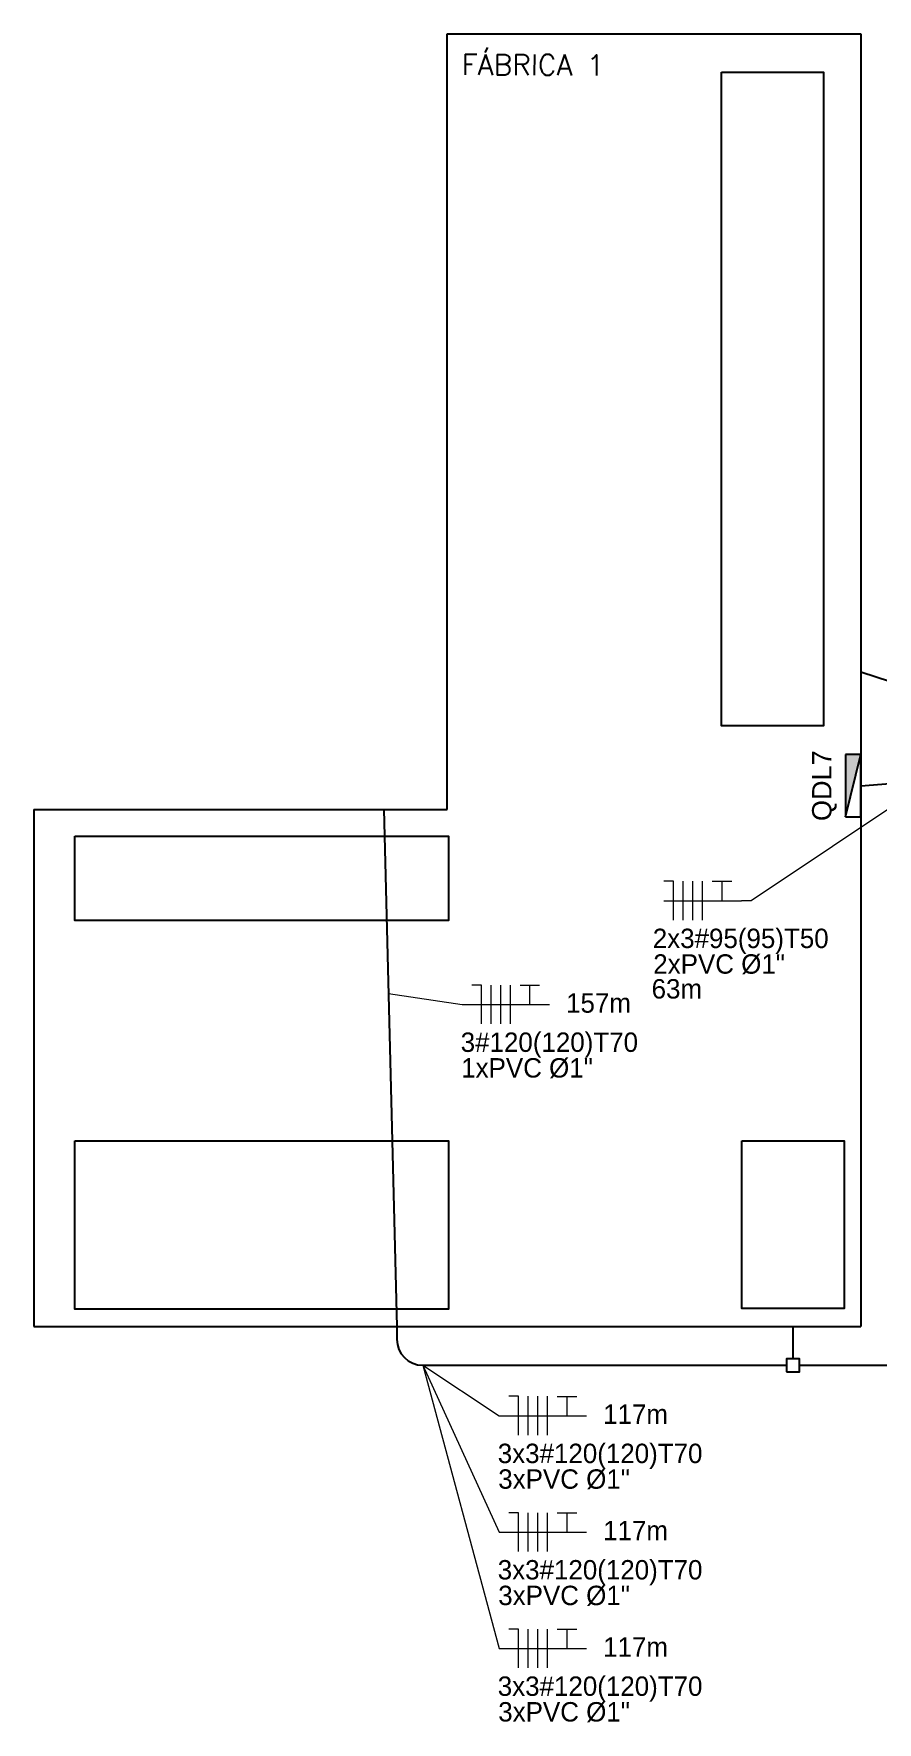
# Model space of a CAD drawing. Header units: millimetres. Extents: x 41808 to 42649, y -1673 to -1079.
# Drawn here: x 42188 to 42296.8, y -1428.6 to -1211 of the extents above; entities that cross this region are included whole.
import ezdxf
from ezdxf.enums import TextEntityAlignment as Align

# ---------------------------------------------------------------- set-up
doc = ezdxf.new("R2010")
doc.units = ezdxf.units.MM
doc.header["$LTSCALE"] = 0.5
doc.linetypes.add('CONTINU', pattern=[0])
doc.linetypes.add('CONTINUO', pattern=[0])
doc.layers.add('Alimentadores', color=7, linetype='Continuous', lineweight=25)
doc.layers.add('FIAÇÃO T', color=18, linetype='CONTINU', lineweight=5)
for name, color, linetype in [('Blocos', 7, 'Continuous'), ('Caixas', 7, 'Continuous'), ('QDs e CCMs', 7, 'Continuous')]:
    doc.layers.add(name, color=color, linetype=linetype)
doc.styles.add('cotas', font='GOTHIC.TTF')
doc.styles.get("Standard").update_dxf_attribs({"font": 'arial.ttf'})
doc.styles.add('VERT', font='romans.shx', dxfattribs={"height": 1.5})

# ---------------------------------------------------------------- blocks, each defined once
blk = doc.blocks.new('QDL')
at = {"layer": 'QDs e CCMs'}
h = blk.add_hatch(color=256, dxfattribs=at)
h.dxf.hatch_style = 1
h.paths.add_polyline_path([(42607.71, -897.82), (42595.71, -897.82), (42607.71, -900.82)])
for p, q in [((42607.71, -897.82), (42595.71, -897.82)), ((42595.71, -897.82), (42595.71, -900.82)), ((42595.71, -897.82), (42607.71, -900.82)), ((42607.71, -900.82), (42607.71, -897.82)), ((42595.71, -900.82), (42607.71, -900.82))]:
    blk.add_line(p, q, dxfattribs=at)
blk.add_attdef('QDL1', text='', height=3, dxfattribs=at).set_placement((42601.71, -897.82), align=Align.BOTTOM_CENTER)
blk = doc.blocks.new('*U39')
at = {"layer": 'FIAÇÃO T', "linetype": 'Continuous', "ltscale": 0.5}
for p, q in [((0, 0), (9.32, -6.22)), ((9.32, -6.22), (9.82, -6.22))]:
    blk.add_line(p, q, dxfattribs=at)
blk = doc.blocks.new('*U35')
at = {"layer": 'FIAÇÃO T'}
for p, q in [((1, 1), (0.5, 1)), ((1, -1), (1, 1)), ((1.5, -1), (1.5, 1)), ((2, -1), (2, 1)), ((2.5, -1), (2.5, 1)), ((0.5, 0), (3.5, 0))]:
    blk.add_line(p, q, dxfattribs=at)
at = {"layer": 'FIAÇÃO T', "linetype": 'Continuous', "ltscale": 0.5, "style": 'cotas'}
for tag, p in [('B', (-0.071, -2.442)), ('C', (-0.045, -3.763))]:
    blk.add_attdef(tag, p, '', height=1, dxfattribs=at)
blk = doc.blocks.new('*U45')
at = {"layer": 'FIAÇÃO T'}
for p, q in [((2.876, 4.518), (2.376, 4.518)), ((2.876, 2.518), (2.876, 4.518)), ((3.376, 2.518), (3.376, 4.518)), ((3.876, 2.518), (3.876, 4.518)), ((4.376, 2.518), (4.376, 4.518)), ((2.376, 3.518), (5.376, 3.518))]:
    blk.add_line(p, q, dxfattribs=at)
at = {"layer": 'FIAÇÃO T', "linetype": 'Continuous', "ltscale": 0.5, "style": 'cotas'}
for tag, p in [('B', (1.805, 1.076)), ('C', (1.831, -0.246))]:
    blk.add_attdef(tag, p, '', height=1, dxfattribs=at)
blk = doc.blocks.new('*U46')
at = {"layer": 'FIAÇÃO T', "linetype": 'Continuous', "ltscale": 0.5}
for p, q in [((0, 0), (3.793, 0.573)), ((3.793, 0.573), (4.293, 0.573))]:
    blk.add_line(p, q, dxfattribs=at)
blk = doc.blocks.new('*U49')
at = {"layer": 'FIAÇÃO T', "linetype": 'Continuous', "ltscale": 0.5}
for p, q in [((0, 0), (3.939, 2.605)), ((3.939, 2.605), (4.439, 2.605))]:
    blk.add_line(p, q, dxfattribs=at)
blk = doc.blocks.new('*U48')
at = {"layer": 'FIAÇÃO T', "linetype": 'Continuous', "ltscale": 0.5}
for p, q in [((0, 0), (3.939, 8.604)), ((3.939, 8.604), (4.439, 8.604))]:
    blk.add_line(p, q, dxfattribs=at)
blk = doc.blocks.new('*U47')
at = {"layer": 'FIAÇÃO T', "linetype": 'Continuous', "ltscale": 0.5}
for p, q in [((0, 0), (3.939, 14.604)), ((3.939, 14.604), (4.439, 14.604))]:
    blk.add_line(p, q, dxfattribs=at)
blk = doc.blocks.new('*U57')
at = {"layer": 'FIAÇÃO T'}
for p, q in [((12.052, 1), (13.052, 1)), ((12.552, 0), (12.552, 1)), ((12.552, 0), (13.552, 0))]:
    blk.add_line(p, q, dxfattribs=at)
at = {"layer": 'FIAÇÃO T', "linetype": 'Continuous', "ltscale": 0.5, "style": 'cotas'}
for tag, p in [('B', (14.415, -0.42)), ('C', (12.007, -3.763))]:
    blk.add_attdef(tag, p, '', height=1, dxfattribs=at)
blk = doc.blocks.new('*U60')
at = {"layer": 'FIAÇÃO T'}
for p, q in [((12.052, 1), (13.052, 1)), ((12.552, 0), (12.552, 1)), ((12.552, 0), (13.552, 0))]:
    blk.add_line(p, q, dxfattribs=at)
at = {"layer": 'FIAÇÃO T', "linetype": 'Continuous', "ltscale": 0.5, "style": 'cotas'}
for tag, p in [('C', (12.007, -3.763)), ('B', (8.922, -5.043))]:
    blk.add_attdef(tag, p, '', height=1, dxfattribs=at)

msp = doc.modelspace()

# ---------------------------------------------------------------- linework, layer by layer
at = {"linetype": 'Continuous'}
for p, q in [((42241.33099, -1310.92611), (42241.33099, -1210.96411)), ((42241.33099, -1210.96411), (42294.64406, -1210.96411)), ((42294.64406, -1210.96411), (42294.64406, -1377.56744)), ((42188.01793, -1310.92611), (42241.33099, -1310.92611)), ((42188.01793, -1310.92611), (42188.01793, -1377.56744)), ((42188.01793, -1377.56744), (42294.64406, -1377.56744))]:
    msp.add_line(p, q, dxfattribs=at)
at = {"linetype": 'CONTINUO'}
for points in [[(42276.67237, -1215.91913), (42289.84779, -1215.91913), (42289.84779, -1300.17103), (42276.67237, -1300.17103)], [(42193.30184, -1314.40094), (42241.47131, -1314.40094), (42241.47131, -1325.25463), (42193.30184, -1325.25463)], [(42193.30184, -1353.64873), (42241.47131, -1353.64873), (42241.47131, -1375.34441), (42193.30184, -1375.34441)], [(42279.30895, -1353.6642), (42292.48437, -1353.6642), (42292.48437, -1375.24511), (42279.30895, -1375.24511)]]:
    msp.add_lwpolyline(points, close=True, dxfattribs=at)
at = {"layer": 'Alimentadores', "color": 116, "true_color": 0x136734}
for p, q in [((42294.64406, -1307.87478), (42328.79774, -1305.15938)), ((42233.15678, -1310.92611), (42234.83346, -1377.56744)), ((42285.89666, -1377.56744), (42285.89666, -1381.73252))]:
    msp.add_line(p, q, dxfattribs=at)
for points in [[(42294.64406, -1293.19224), (42328.79774, -1304.33062)], [(42286.72968, -1382.56554), (42311.6429, -1382.56554)]]:
    msp.add_lwpolyline(points, dxfattribs=at)
msp.add_lwpolyline([(42234.83346, -1377.56744), (42234.83346, -1379.23347, 0.414213562), (42238.16553, -1382.56554), (42285.06364, -1382.56554)], format="xyb", dxfattribs=at)
at = {"layer": 'Caixas'}
msp.add_lwpolyline([(42285.06364, -1383.39856), (42286.72968, -1383.39856), (42286.72968, -1381.73252), (42285.06364, -1381.73252)], close=True, dxfattribs=at)

# ---------------------------------------------------------------- block references
at = {"layer": 'FIAÇÃO T', "linetype": 'Continuous', "ltscale": 0.5, "xscale": -2.50005, "yscale": 2.50005, "zscale": 2.50005}
msp.add_blockref('*U39', (42303.79819, -1307.14698), dxfattribs=at)
at = {"layer": 'FIAÇÃO T', "linetype": 'Continuous', "ltscale": 0.5, "xscale": 2.50005, "yscale": 2.50005, "zscale": 2.50005}
for name, p, values in [('*U60', (42245.36564, -1322.69776), {'B': '63m'}), ('*U35', (42267.99669, -1322.69776), {'B': '2x3#95(95)T50', 'C': '2xPVC Ø1"'}), ('*U45', (42238.54515, -1344.87644), {'B': '3#120(120)T70', 'C': '1xPVC Ø1"'}), ('*U57', (42220.60445, -1336.08237), {'B': '157m'}), ('*U45', (42243.32222, -1397.87114), {'B': '3x3#120(120)T70', 'C': '3xPVC Ø1"'}), ('*U57', (42225.38152, -1389.07707), {'B': '117m'}), ('*U45', (42243.32222, -1412.87114), {'B': '3x3#120(120)T70', 'C': '3xPVC Ø1"'}), ('*U57', (42225.38152, -1404.07707), {'B': '117m'}), ('*U45', (42243.32222, -1427.87114), {'B': '3x3#120(120)T70', 'C': '3xPVC Ø1"'}), ('*U57', (42225.38152, -1419.07707), {'B': '117m'})]:
    msp.add_blockref(name, p, dxfattribs=at).add_auto_attribs(values)
at = {"layer": 'FIAÇÃO T', "linetype": 'Continuous', "ltscale": 0.5, "xscale": -2.50005, "yscale": 2.50005, "zscale": 2.50005, "rotation": 180}
for name, p in [('*U46', (42233.75364, -1334.64883)), ('*U49', (42238.16553, -1382.56554)), ('*U48', (42238.16553, -1382.56554)), ('*U47', (42238.16553, -1382.56554))]:
    msp.add_blockref(name, p, dxfattribs=at)
at = {"layer": 'QDs e CCMs'}
ref = msp.add_blockref('QDL', (41694.32602, -29698.21889), dxfattribs=dict(at, xscale=0.6664133263339668, yscale=0.6664133263339668, zscale=0.6664133263339668, rotation=89.99999999999999))
ref.add_attrib('QDL1', 'QDL7', dxfattribs={"height": 2.49905, "rotation": 90}).set_placement((42291.60422, -1307.87478), align=Align.BOTTOM_CENTER)

# ---------------------------------------------------------------- texts
at = {"layer": 'Blocos', "color": 18, "linetype": 'Continuous', "lineweight": -3, "true_color": 0x000000, "style": 'VERT'}
msp.add_text('FÁBRICA 1', height=2.665653, rotation=359.7733151, dxfattribs=at).set_placement((42243.17896, -1216.26884, 1172.88745))

doc.saveas('drawing.dxf')
